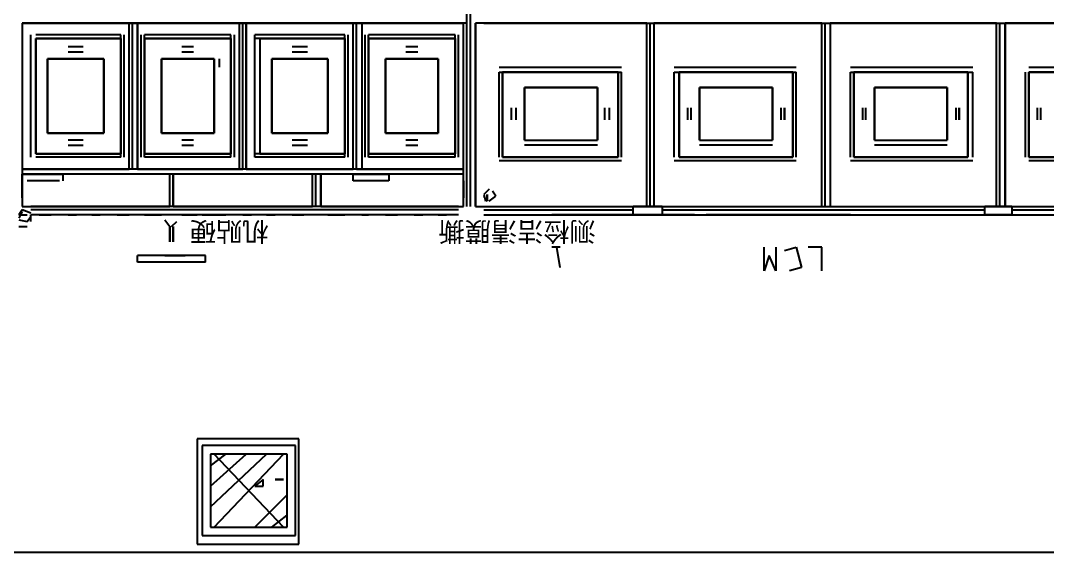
# Model space of a CAD drawing. Header units: millimetres. Extents: x 5 to 415, y 48 to 251.
# Drawn here: x 220.82 to 231.49, y 164.76 to 170.29 of the extents above; entities that cross this region are included whole.
import ezdxf

# ---------------------------------------------------------------- set-up
doc = ezdxf.new("R2010")
doc.units = ezdxf.units.MM
doc.layers.add('P', color=7, linetype='Continuous')
doc.layers.add('T', color=7, linetype='Continuous')

msp = doc.modelspace()

# ---------------------------------------------------------------- linework, layer by layer
at = {"layer": 'P'}
for points in [[(225.46, 168.363), (225.46, 172.385)], [(225.496, 168.363), (225.496, 172.385)], [(221.95, 170.268), (220.839, 170.268)], [(221.95, 170.268), (220.839, 170.268)], [(220.839, 170.268), (220.839, 168.751)], [(220.839, 170.268), (220.839, 168.751)], [(220.98, 170.268), (220.839, 170.268)], [(220.839, 170.268), (225.425, 170.268)], [(220.839, 170.268), (220.839, 168.363)], [(220.839, 170.268), (220.839, 168.751)], [(221.597, 170.268), (220.98, 170.268)], [(222.25, 170.268), (221.597, 170.268)], [(221.95, 168.751), (221.95, 170.268)], [(221.95, 168.751), (221.95, 170.268)], [(221.95, 168.751), (221.95, 170.268)], [(221.985, 168.751), (221.985, 170.268)], [(221.985, 168.751), (221.985, 170.268)], [(223.097, 170.268), (222.038, 170.268)], [(223.097, 170.268), (222.038, 170.268)], [(222.038, 170.268), (222.038, 168.751)], [(222.038, 170.268), (222.038, 168.751)], [(222.038, 168.751), (222.038, 170.268)], [(222.373, 170.268), (222.25, 170.268)], [(222.497, 170.268), (222.409, 170.268)], [(223.132, 170.268), (222.532, 170.268)], [(223.097, 168.751), (223.097, 170.268)], [(223.132, 168.751), (223.132, 170.268)], [(223.767, 170.268), (223.132, 170.268)], [(223.132, 168.751), (223.132, 170.268)], [(223.132, 168.751), (223.132, 170.268)], [(224.278, 170.268), (223.167, 170.268)], [(223.167, 170.268), (223.167, 168.751)], [(224.278, 170.268), (223.167, 170.268)], [(223.167, 170.268), (223.167, 168.751)], [(223.167, 168.751), (223.167, 170.268)], [(223.167, 168.751), (223.167, 170.268)], [(223.89, 170.268), (223.767, 170.268)], [(224.067, 170.268), (223.943, 170.268)], [(224.702, 170.268), (224.067, 170.268)], [(224.278, 168.751), (224.278, 170.268)], [(224.278, 168.751), (224.278, 170.268)], [(224.278, 168.751), (224.278, 170.268)], [(224.314, 168.751), (224.314, 170.268)], [(224.314, 168.751), (224.314, 170.268)], [(224.314, 168.751), (224.314, 170.268)], [(225.425, 170.268), (224.367, 170.268)], [(225.425, 170.268), (224.367, 170.268)], [(224.367, 170.268), (224.367, 168.751)], [(224.367, 170.268), (224.367, 168.751)], [(225.337, 170.268), (224.702, 170.268)], [(225.46, 170.268), (225.337, 170.268)], [(225.425, 168.751), (225.425, 170.268)], [(225.425, 168.751), (225.425, 170.268)], [(225.425, 168.363), (225.425, 170.268)], [(225.46, 168.363), (225.46, 170.268)], [(227.33, 170.268), (225.548, 170.268)], [(227.33, 170.268), (225.548, 170.268)], [(225.548, 168.363), (225.548, 170.268)], [(225.548, 170.268), (225.548, 168.363)], [(225.637, 170.268), (232.745, 170.268)], [(225.637, 170.268), (232.745, 170.268)], [(227.33, 168.363), (227.33, 170.268)], [(227.33, 168.363), (227.33, 170.268)], [(227.33, 168.363), (227.33, 170.268)], [(227.365, 168.363), (227.365, 170.268)], [(227.365, 168.363), (227.365, 170.268)], [(227.365, 168.363), (227.365, 170.268)], [(227.365, 168.363), (227.365, 170.268)], [(229.147, 170.268), (227.401, 170.268)], [(229.147, 170.268), (227.401, 170.268)], [(227.401, 170.268), (227.401, 168.363)], [(229.147, 168.363), (229.147, 170.268)], [(229.147, 168.363), (229.147, 170.268)], [(229.147, 168.363), (229.147, 170.268)], [(229.182, 168.363), (229.182, 170.268)], [(229.182, 168.363), (229.182, 170.268)], [(229.182, 168.363), (229.182, 170.268)], [(229.182, 168.363), (229.182, 170.268)], [(229.235, 170.268), (229.235, 168.363)], [(230.964, 170.268), (229.235, 170.268)], [(230.964, 170.268), (229.235, 170.268)], [(230.964, 168.363), (230.964, 170.268)], [(230.964, 168.363), (230.964, 170.268)], [(230.964, 168.363), (230.964, 170.268)], [(230.999, 168.363), (230.999, 170.268)], [(230.999, 168.363), (230.999, 170.268)], [(230.999, 168.363), (230.999, 170.268)], [(232.78, 170.268), (231.052, 170.268)], [(232.78, 170.268), (231.052, 170.268)], [(231.052, 168.363), (231.052, 170.268)], [(231.052, 170.268), (231.052, 168.363)], [(220.927, 168.875), (220.927, 170.145)], [(220.927, 168.875), (220.927, 170.145)], [(220.927, 168.875), (220.927, 170.145)], [(221.862, 170.145), (220.98, 170.145)], [(221.862, 170.145), (220.98, 170.145)], [(221.862, 170.109), (220.98, 170.109)], [(221.862, 170.109), (220.98, 170.109)], [(220.98, 168.91), (220.98, 170.109)], [(221.862, 170.109), (220.98, 170.109)], [(220.98, 170.109), (221.862, 170.109)], [(220.98, 170.109), (220.98, 168.91)], [(220.98, 168.91), (220.98, 170.109)], [(221.862, 168.875), (221.862, 170.145)], [(221.862, 168.91), (221.862, 170.109)], [(221.862, 168.91), (221.862, 170.109)], [(221.862, 170.109), (221.862, 168.91)], [(221.897, 168.875), (221.897, 170.145)], [(221.897, 168.875), (221.897, 170.145)], [(222.074, 168.875), (222.074, 170.145)], [(222.074, 168.875), (222.074, 170.145)], [(223.008, 170.145), (222.109, 170.145)], [(223.008, 170.145), (222.109, 170.145)], [(222.109, 168.875), (222.109, 170.145)], [(223.008, 170.109), (222.109, 170.109)], [(223.008, 170.109), (222.109, 170.109)], [(222.109, 168.91), (222.109, 170.109)], [(223.008, 170.109), (222.109, 170.109)], [(222.109, 170.109), (223.008, 170.109)], [(222.109, 170.109), (222.109, 168.91)], [(222.109, 168.91), (222.109, 170.109)], [(223.008, 168.875), (223.008, 170.145)], [(223.008, 168.91), (223.008, 170.109)], [(223.008, 168.91), (223.008, 170.109)], [(223.008, 170.109), (223.008, 168.91)], [(223.044, 168.875), (223.044, 170.145)], [(223.044, 168.875), (223.044, 170.145)], [(224.19, 170.145), (223.255, 170.145)], [(224.19, 170.145), (223.255, 170.145)], [(223.255, 168.875), (223.255, 170.145)], [(223.255, 168.875), (223.255, 170.145)], [(223.255, 168.875), (223.255, 170.145)], [(224.19, 170.109), (223.255, 170.109)], [(224.19, 170.109), (223.255, 170.109)], [(223.255, 168.91), (223.255, 170.109)], [(223.255, 168.91), (223.255, 170.109)], [(223.308, 170.109), (223.308, 168.91)], [(224.19, 170.109), (223.308, 170.109)], [(223.308, 170.109), (224.19, 170.109)], [(224.19, 168.875), (224.19, 170.145)], [(224.19, 168.875), (224.19, 170.145)], [(224.19, 168.91), (224.19, 170.109)], [(224.19, 168.91), (224.19, 170.109)], [(224.19, 170.109), (224.19, 168.91)], [(224.226, 168.875), (224.226, 170.145)], [(224.402, 168.875), (224.402, 170.145)], [(224.402, 168.875), (224.402, 170.145)], [(225.337, 170.145), (224.437, 170.145)], [(225.337, 170.145), (224.437, 170.145)], [(224.437, 168.875), (224.437, 170.145)], [(225.337, 170.109), (224.437, 170.109)], [(225.337, 170.109), (224.437, 170.109)], [(224.437, 168.91), (224.437, 170.109)], [(224.437, 170.109), (224.437, 168.91)], [(225.337, 170.109), (224.437, 170.109)], [(224.437, 170.109), (225.337, 170.109)], [(224.437, 168.91), (224.437, 170.109)], [(225.337, 168.875), (225.337, 170.145)], [(225.337, 168.91), (225.337, 170.109)], [(225.337, 168.91), (225.337, 170.109)], [(225.337, 170.109), (225.337, 168.91)], [(225.372, 168.875), (225.372, 170.145)], [(225.372, 168.875), (225.372, 170.145)], [(225.496, 168.416), (225.496, 170.18)], [(225.496, 168.416), (225.496, 170.18)], [(225.548, 168.416), (225.548, 170.18)], [(225.548, 168.416), (225.548, 170.18)], [(221.474, 170.021), (221.315, 170.021)], [(221.474, 170.021), (221.315, 170.021)], [(222.62, 170.021), (222.497, 170.021)], [(222.62, 170.021), (222.497, 170.021)], [(223.802, 170.021), (223.643, 170.021)], [(223.802, 170.021), (223.643, 170.021)], [(224.949, 170.021), (224.825, 170.021)], [(224.949, 170.021), (224.825, 170.021)], [(221.686, 169.898), (221.103, 169.898)], [(221.103, 169.898), (221.686, 169.898)], [(221.103, 169.898), (221.103, 169.122)], [(221.103, 169.122), (221.103, 169.898)], [(221.315, 169.968), (221.474, 169.968)], [(221.315, 169.968), (221.474, 169.968)], [(221.686, 169.122), (221.686, 169.898)], [(221.686, 169.898), (221.686, 169.122)], [(221.686, 169.898), (221.686, 169.81)], [(222.832, 169.898), (222.285, 169.898)], [(222.285, 169.898), (222.832, 169.898)], [(222.285, 169.898), (222.285, 169.122)], [(222.285, 169.122), (222.285, 169.898)], [(222.497, 169.968), (222.62, 169.968)], [(222.497, 169.968), (222.62, 169.968)], [(222.832, 169.122), (222.832, 169.898)], [(222.832, 169.898), (222.832, 169.122)], [(222.885, 169.898), (222.885, 169.81)], [(223.432, 169.898), (223.432, 169.122)], [(224.014, 169.898), (223.432, 169.898)], [(223.432, 169.898), (224.014, 169.898)], [(223.432, 169.122), (223.432, 169.898)], [(223.643, 169.968), (223.802, 169.968)], [(223.643, 169.968), (223.802, 169.968)], [(224.014, 169.122), (224.014, 169.898)], [(224.014, 169.898), (224.014, 169.122)], [(224.014, 169.898), (224.014, 169.81)], [(225.16, 169.898), (224.614, 169.898)], [(224.614, 169.898), (225.16, 169.898)], [(224.614, 169.898), (224.614, 169.122)], [(224.614, 169.122), (224.614, 169.898)], [(224.825, 169.968), (224.949, 169.968)], [(224.825, 169.968), (224.949, 169.968)], [(225.16, 169.122), (225.16, 169.898)], [(225.16, 169.898), (225.16, 169.122)], [(225.16, 169.898), (225.16, 169.81)], [(225.795, 169.81), (227.065, 169.81)], [(225.795, 169.81), (227.065, 169.81)], [(227.612, 169.81), (228.882, 169.81)], [(227.612, 169.81), (228.882, 169.81)], [(229.447, 169.81), (230.717, 169.81)], [(229.447, 169.81), (230.717, 169.81)], [(231.299, 169.81), (232.533, 169.81)], [(231.299, 169.81), (232.533, 169.81)], [(225.795, 168.875), (225.795, 169.757)], [(225.795, 168.875), (225.795, 169.757)], [(225.795, 169.757), (227.065, 169.757)], [(225.831, 168.875), (225.831, 169.757)], [(225.831, 168.875), (225.831, 169.757)], [(225.831, 169.757), (227.03, 169.757)], [(227.03, 169.757), (225.831, 169.757)], [(225.831, 169.757), (227.03, 169.757)], [(225.831, 169.757), (225.831, 168.875)], [(225.831, 168.875), (225.831, 169.757)], [(227.03, 168.875), (227.03, 169.757)], [(227.03, 168.875), (227.03, 169.757)], [(227.03, 168.875), (227.03, 169.757)], [(227.03, 169.757), (227.03, 168.875)], [(227.065, 168.875), (227.065, 169.757)], [(227.065, 168.875), (227.065, 169.757)], [(227.612, 168.875), (227.612, 169.757)], [(227.612, 168.875), (227.612, 169.757)], [(227.612, 169.757), (228.882, 169.757)], [(227.665, 168.875), (227.665, 169.757)], [(227.665, 168.875), (227.665, 169.757)], [(227.665, 169.757), (228.847, 169.757)], [(227.665, 169.757), (227.665, 168.875)], [(227.665, 168.875), (227.665, 169.757)], [(228.847, 169.757), (227.665, 169.757)], [(227.665, 169.757), (228.847, 169.757)], [(228.847, 168.875), (228.847, 169.757)], [(228.847, 168.875), (228.847, 169.757)], [(228.847, 168.875), (228.847, 169.757)], [(228.847, 169.757), (228.847, 168.875)], [(228.882, 168.875), (228.882, 169.757)], [(228.882, 168.875), (228.882, 169.757)], [(229.447, 168.875), (229.447, 169.757)], [(229.447, 168.875), (229.447, 169.757)], [(229.447, 169.757), (230.717, 169.757)], [(229.482, 168.875), (229.482, 169.757)], [(229.482, 168.875), (229.482, 169.757)], [(229.482, 169.757), (230.664, 169.757)], [(230.664, 169.757), (229.482, 169.757)], [(229.482, 169.757), (229.482, 168.875)], [(229.482, 168.875), (229.482, 169.757)], [(229.482, 169.757), (230.664, 169.757)], [(230.664, 168.875), (230.664, 169.757)], [(230.664, 168.875), (230.664, 169.757)], [(230.664, 168.875), (230.664, 169.757)], [(230.664, 169.757), (230.664, 168.875)], [(230.717, 168.875), (230.717, 169.757)], [(230.717, 168.875), (230.717, 169.757)], [(231.263, 168.875), (231.263, 169.757)], [(231.299, 168.875), (231.299, 169.757)], [(231.299, 168.875), (231.299, 169.757)], [(231.299, 168.875), (231.299, 169.757)], [(231.299, 169.757), (232.533, 169.757)], [(231.299, 169.757), (232.481, 169.757)], [(232.481, 169.757), (231.299, 169.757)], [(231.299, 169.757), (232.481, 169.757)], [(231.299, 169.757), (231.299, 168.875)], [(231.299, 168.875), (231.299, 169.757)], [(226.06, 169.598), (226.06, 169.051)], [(226.818, 169.598), (226.06, 169.598)], [(226.06, 169.598), (226.818, 169.598)], [(226.06, 169.051), (226.06, 169.598)], [(226.818, 169.051), (226.818, 169.598)], [(226.818, 169.598), (226.818, 169.051)], [(228.635, 169.598), (227.877, 169.598)], [(227.877, 169.598), (228.635, 169.598)], [(227.877, 169.598), (227.877, 169.051)], [(227.877, 169.051), (227.877, 169.598)], [(228.635, 169.051), (228.635, 169.598)], [(228.635, 169.598), (228.635, 169.051)], [(230.452, 169.598), (229.694, 169.598)], [(229.694, 169.598), (230.452, 169.598)], [(229.694, 169.598), (229.694, 169.051)], [(229.694, 169.051), (229.694, 169.598)], [(230.452, 169.051), (230.452, 169.598)], [(230.452, 169.598), (230.452, 169.051)], [(225.919, 169.386), (225.919, 169.263)], [(225.919, 169.386), (225.919, 169.263)], [(225.972, 169.263), (225.972, 169.386)], [(225.972, 169.263), (225.972, 169.386)], [(226.889, 169.386), (226.889, 169.263)], [(226.889, 169.386), (226.889, 169.263)], [(226.942, 169.263), (226.942, 169.386)], [(226.942, 169.263), (226.942, 169.386)], [(227.753, 169.386), (227.753, 169.263)], [(227.753, 169.386), (227.753, 169.263)], [(227.789, 169.263), (227.789, 169.386)], [(227.789, 169.263), (227.789, 169.386)], [(228.723, 169.386), (228.723, 169.263)], [(228.759, 169.386), (228.759, 169.263)], [(228.759, 169.263), (228.759, 169.386)], [(228.759, 169.263), (228.759, 169.386)], [(229.57, 169.386), (229.57, 169.263)], [(229.57, 169.386), (229.57, 169.263)], [(229.605, 169.263), (229.605, 169.386)], [(229.605, 169.263), (229.605, 169.386)], [(230.54, 169.386), (230.54, 169.263)], [(230.576, 169.263), (230.576, 169.386)], [(230.576, 169.263), (230.576, 169.386)], [(230.576, 169.386), (230.576, 169.263)], [(231.387, 169.386), (231.387, 169.263)], [(231.387, 169.386), (231.387, 169.263)], [(231.422, 169.263), (231.422, 169.386)], [(231.422, 169.263), (231.422, 169.386)], [(221.103, 169.122), (221.686, 169.122)], [(221.686, 169.122), (221.103, 169.122)], [(221.474, 169.051), (221.315, 169.051)], [(221.474, 169.051), (221.315, 169.051)], [(222.285, 169.122), (222.832, 169.122)], [(222.832, 169.122), (222.285, 169.122)], [(222.62, 169.051), (222.497, 169.051)], [(222.62, 169.051), (222.497, 169.051)], [(223.432, 169.122), (224.014, 169.122)], [(224.014, 169.122), (223.432, 169.122)], [(223.802, 169.051), (223.643, 169.051)], [(223.802, 169.051), (223.643, 169.051)], [(224.614, 169.122), (225.16, 169.122)], [(225.16, 169.122), (224.614, 169.122)], [(224.949, 169.051), (224.825, 169.051)], [(224.949, 169.051), (224.825, 169.051)], [(226.06, 169.051), (226.818, 169.051)], [(227.877, 169.051), (228.635, 169.051)], [(229.694, 169.051), (230.452, 169.051)], [(221.315, 168.998), (221.474, 168.998)], [(221.315, 168.998), (221.474, 168.998)], [(222.497, 168.998), (222.62, 168.998)], [(222.497, 168.998), (222.62, 168.998)], [(223.643, 168.998), (223.802, 168.998)], [(223.643, 168.998), (223.802, 168.998)], [(224.825, 168.998), (224.949, 168.998)], [(224.825, 168.998), (224.949, 168.998)], [(226.818, 168.998), (226.06, 168.998)], [(228.635, 168.998), (227.877, 168.998)], [(230.452, 168.998), (229.694, 168.998)], [(221.862, 168.91), (220.98, 168.91)], [(221.862, 168.91), (220.98, 168.91)], [(220.98, 168.91), (221.862, 168.91)], [(221.862, 168.91), (220.98, 168.91)], [(221.862, 168.875), (220.98, 168.875)], [(221.862, 168.875), (220.98, 168.875)], [(223.008, 168.91), (222.109, 168.91)], [(223.008, 168.91), (222.109, 168.91)], [(222.109, 168.91), (223.008, 168.91)], [(223.008, 168.91), (222.109, 168.91)], [(223.008, 168.875), (222.109, 168.875)], [(223.008, 168.875), (222.109, 168.875)], [(224.19, 168.91), (223.255, 168.91)], [(224.19, 168.91), (223.255, 168.91)], [(224.19, 168.875), (223.255, 168.875)], [(224.19, 168.875), (223.255, 168.875)], [(223.308, 168.91), (224.19, 168.91)], [(224.19, 168.91), (223.308, 168.91)], [(225.337, 168.91), (224.437, 168.91)], [(225.337, 168.91), (224.437, 168.91)], [(224.437, 168.91), (225.337, 168.91)], [(225.337, 168.91), (224.437, 168.91)], [(225.337, 168.875), (224.437, 168.875)], [(225.337, 168.875), (224.437, 168.875)], [(225.795, 168.839), (227.065, 168.839)], [(225.795, 168.839), (227.065, 168.839)], [(225.795, 168.839), (227.065, 168.839)], [(225.831, 168.875), (227.03, 168.875)], [(225.831, 168.875), (227.03, 168.875)], [(227.03, 168.875), (225.831, 168.875)], [(227.612, 168.839), (228.882, 168.839)], [(227.612, 168.839), (228.882, 168.839)], [(227.612, 168.839), (228.882, 168.839)], [(227.665, 168.875), (228.847, 168.875)], [(227.665, 168.875), (228.847, 168.875)], [(228.847, 168.875), (227.665, 168.875)], [(229.447, 168.839), (230.717, 168.839)], [(229.447, 168.839), (230.717, 168.839)], [(229.447, 168.839), (230.717, 168.839)], [(229.482, 168.875), (230.664, 168.875)], [(229.482, 168.875), (230.664, 168.875)], [(230.664, 168.875), (229.482, 168.875)], [(231.299, 168.875), (232.481, 168.875)], [(231.299, 168.875), (232.481, 168.875)], [(232.481, 168.875), (231.299, 168.875)], [(231.299, 168.839), (232.533, 168.839)], [(231.299, 168.839), (232.533, 168.839)], [(231.299, 168.839), (232.533, 168.839)], [(220.839, 168.751), (221.95, 168.751)], [(221.95, 168.751), (220.839, 168.751)], [(225.425, 168.751), (220.839, 168.751)], [(220.927, 168.751), (221.192, 168.751)], [(220.98, 168.751), (221.95, 168.751)], [(224.278, 168.751), (221.262, 168.751)], [(222.038, 168.751), (223.132, 168.751)], [(222.038, 168.751), (223.097, 168.751)], [(223.097, 168.751), (222.038, 168.751)], [(223.167, 168.751), (224.278, 168.751)], [(223.167, 168.751), (224.278, 168.751)], [(224.278, 168.751), (223.167, 168.751)], [(224.314, 168.751), (225.002, 168.751)], [(224.314, 168.751), (224.614, 168.751)], [(224.367, 168.751), (225.425, 168.751)], [(225.425, 168.751), (224.367, 168.751)], [(225.425, 168.751), (224.649, 168.751)], [(220.839, 168.628), (220.839, 168.698)], [(221.262, 168.698), (220.839, 168.698)], [(220.839, 168.698), (221.262, 168.698)], [(221.262, 168.698), (220.839, 168.698)], [(220.839, 168.628), (220.839, 168.363)], [(220.839, 168.628), (220.839, 168.363)], [(220.839, 168.451), (220.839, 168.628)], [(220.839, 168.628), (220.839, 168.363)], [(221.227, 168.628), (220.892, 168.628)], [(222.373, 168.698), (221.262, 168.698)], [(224.278, 168.698), (221.262, 168.698)], [(224.278, 168.698), (221.262, 168.698)], [(221.262, 168.698), (221.262, 168.628)], [(222.373, 168.698), (221.262, 168.698)], [(222.373, 168.363), (222.373, 168.698)], [(222.373, 168.363), (222.373, 168.698)], [(222.373, 168.363), (222.373, 168.698)], [(222.373, 168.363), (222.373, 168.698)], [(223.855, 168.698), (222.409, 168.698)], [(223.855, 168.698), (222.409, 168.698)], [(222.409, 168.698), (222.409, 168.363)], [(222.409, 168.698), (222.409, 168.363)], [(222.409, 168.363), (222.409, 168.698)], [(222.409, 168.363), (222.409, 168.698)], [(223.855, 168.363), (223.855, 168.698)], [(223.89, 168.363), (223.89, 168.698)], [(223.89, 168.363), (223.89, 168.698)], [(223.89, 168.363), (223.89, 168.698)], [(223.89, 168.363), (223.89, 168.698)], [(224.278, 168.698), (223.943, 168.698)], [(223.943, 168.698), (223.943, 168.363)], [(223.943, 168.698), (223.943, 168.363)], [(223.943, 168.363), (223.943, 168.698)], [(224.278, 168.698), (223.943, 168.698)], [(224.649, 168.698), (224.278, 168.698)], [(224.278, 168.628), (224.278, 168.698)], [(224.278, 168.698), (224.649, 168.698)], [(224.649, 168.698), (224.278, 168.698)], [(224.649, 168.628), (224.278, 168.628)], [(225.425, 168.698), (224.649, 168.698)], [(225.425, 168.698), (224.649, 168.698)], [(225.425, 168.698), (224.649, 168.698)], [(224.649, 168.698), (224.649, 168.628)], [(225.425, 168.698), (224.649, 168.698)], [(225.425, 168.363), (225.425, 168.698)], [(225.425, 168.363), (225.425, 168.698)], [(225.425, 168.628), (225.425, 168.451)], [(225.69, 168.54), (225.637, 168.487)], [(225.69, 168.54), (225.637, 168.487)], [(225.69, 168.54), (225.637, 168.487)], [(225.76, 168.469), (225.725, 168.522)], [(225.76, 168.469), (225.725, 168.522)], [(225.637, 168.487), (225.654, 168.416)], [(225.637, 168.487), (225.654, 168.416)], [(225.637, 168.469), (225.672, 168.416)], [(225.672, 168.416), (225.672, 168.487)], [(225.672, 168.487), (225.672, 168.416)], [(225.69, 168.416), (225.76, 168.469)], [(225.69, 168.416), (225.76, 168.469)], [(220.839, 168.328), (220.804, 168.275)], [(220.839, 168.328), (220.804, 168.275)], [(220.839, 168.31), (220.804, 168.24)], [(220.839, 168.363), (222.373, 168.363)], [(220.839, 168.363), (222.373, 168.363)], [(220.927, 168.293), (220.839, 168.328)], [(220.927, 168.293), (220.839, 168.328)], [(220.927, 168.293), (220.839, 168.328)], [(225.372, 168.363), (220.927, 168.363)], [(225.372, 168.328), (220.927, 168.328)], [(225.372, 168.328), (220.927, 168.328)], [(222.409, 168.363), (223.855, 168.363)], [(222.409, 168.363), (223.855, 168.363)], [(223.943, 168.363), (225.425, 168.363)], [(223.943, 168.363), (225.425, 168.363)], [(225.548, 168.363), (227.189, 168.363)], [(225.548, 168.363), (227.189, 168.363)], [(225.637, 168.363), (227.189, 168.363)], [(225.637, 168.328), (227.189, 168.328)], [(225.637, 168.328), (227.189, 168.328)], [(227.189, 168.275), (227.189, 168.363)], [(227.489, 168.363), (227.189, 168.363)], [(227.189, 168.363), (227.489, 168.363)], [(227.489, 168.363), (229.147, 168.363)], [(227.489, 168.363), (230.84, 168.363)], [(227.489, 168.363), (227.489, 168.275)], [(227.489, 168.363), (229.147, 168.363)], [(227.489, 168.328), (230.84, 168.328)], [(227.489, 168.328), (230.84, 168.328)], [(229.235, 168.363), (230.84, 168.363)], [(229.235, 168.363), (230.84, 168.363)], [(231.122, 168.363), (230.84, 168.363)], [(230.84, 168.275), (230.84, 168.363)], [(230.84, 168.363), (231.122, 168.363)], [(231.122, 168.363), (232.78, 168.363)], [(231.122, 168.363), (232.745, 168.363)], [(231.122, 168.363), (231.122, 168.275)], [(231.122, 168.363), (232.78, 168.363)], [(231.122, 168.328), (232.745, 168.328)], [(231.122, 168.328), (232.745, 168.328)], [(220.804, 168.275), (220.892, 168.275)], [(220.804, 168.222), (220.892, 168.204)], [(220.804, 168.222), (220.892, 168.204)], [(220.892, 168.204), (220.927, 168.257)], [(220.892, 168.204), (220.927, 168.257)], [(220.927, 168.204), (220.927, 168.275)], [(225.372, 168.275), (220.927, 168.275)], [(221.139, 168.275), (221.015, 168.275)], [(221.015, 168.275), (221.139, 168.275)], [(221.403, 168.275), (221.315, 168.275)], [(221.315, 168.275), (221.403, 168.275)], [(221.65, 168.275), (221.562, 168.275)], [(221.562, 168.275), (221.65, 168.275)], [(221.95, 168.275), (221.827, 168.275)], [(221.827, 168.275), (221.95, 168.275)], [(222.197, 168.275), (222.109, 168.275)], [(222.109, 168.275), (222.197, 168.275)], [(222.197, 168.275), (222.285, 168.275)], [(222.321, 168.222), (222.373, 168.152)], [(222.391, 168.152), (222.444, 168.204)], [(222.497, 168.275), (222.585, 168.275)], [(222.497, 168.275), (222.585, 168.275)], [(222.497, 168.275), (222.585, 168.275)], [(222.656, 168.275), (222.585, 168.275)], [(222.585, 168.275), (222.656, 168.275)], [(222.709, 168.275), (222.832, 168.275)], [(222.709, 168.275), (222.832, 168.275)], [(222.709, 168.275), (222.832, 168.275)], [(222.709, 168.275), (222.832, 168.275)], [(222.709, 168.275), (222.832, 168.275)], [(222.956, 168.275), (222.832, 168.275)], [(222.832, 168.275), (222.956, 168.275)], [(223.097, 168.275), (223.008, 168.275)], [(223.22, 168.275), (223.132, 168.275)], [(223.132, 168.275), (223.22, 168.275)], [(223.467, 168.275), (223.379, 168.275)], [(223.379, 168.275), (223.467, 168.275)], [(223.767, 168.275), (223.643, 168.275)], [(223.643, 168.275), (223.767, 168.275)], [(224.014, 168.275), (224.102, 168.275)], [(224.19, 168.275), (224.102, 168.275)], [(224.102, 168.275), (224.19, 168.275)], [(224.437, 168.275), (224.367, 168.275)], [(224.367, 168.275), (224.437, 168.275)], [(224.737, 168.275), (224.614, 168.275)], [(224.614, 168.275), (224.737, 168.275)], [(225.002, 168.275), (224.913, 168.275)], [(224.913, 168.275), (225.002, 168.275)], [(225.249, 168.275), (225.16, 168.275)], [(225.16, 168.275), (225.249, 168.275)], [(225.637, 168.275), (227.189, 168.275)], [(225.707, 168.275), (225.831, 168.275)], [(225.707, 168.275), (225.831, 168.275)], [(227.824, 168.275), (226.342, 168.275)], [(226.342, 168.275), (227.824, 168.275)], [(227.824, 168.275), (226.342, 168.275)], [(227.189, 168.275), (227.489, 168.275)], [(227.489, 168.275), (227.189, 168.275)], [(227.489, 168.275), (230.84, 168.275)], [(229.447, 168.275), (227.947, 168.275)], [(227.947, 168.275), (229.447, 168.275)], [(229.447, 168.275), (227.947, 168.275)], [(229.782, 168.275), (229.87, 168.275)], [(230.24, 168.275), (230.417, 168.275)], [(230.24, 168.275), (230.417, 168.275)], [(230.84, 168.275), (231.122, 168.275)], [(231.122, 168.275), (230.84, 168.275)], [(231.122, 168.275), (232.745, 168.275)], [(220.804, 168.152), (220.892, 168.152)], [(222.373, 168.152), (222.373, 167.993)], [(222.373, 167.993), (222.373, 168.152)], [(222.409, 167.993), (222.409, 168.152)], [(222.409, 168.152), (222.409, 167.993)], [(226.43, 167.94), (226.342, 167.94)], [(226.43, 167.728), (226.395, 167.94)], [(228.547, 167.693), (228.547, 167.94)], [(228.671, 167.94), (228.671, 167.693)], [(228.759, 167.905), (228.882, 167.94)], [(228.882, 167.94), (228.935, 167.728)], [(229.147, 167.94), (229.006, 167.94)], [(229.147, 167.693), (229.147, 167.94)], [(222.744, 167.852), (222.038, 167.852)], [(222.038, 167.781), (222.038, 167.852)], [(222.744, 167.781), (222.038, 167.781)], [(222.462, 167.852), (222.321, 167.852)], [(222.321, 167.852), (222.462, 167.852)], [(222.462, 167.852), (222.532, 167.852)], [(222.744, 167.781), (222.744, 167.852)], [(228.6, 167.852), (228.547, 167.693)], [(228.671, 167.693), (228.6, 167.852)], [(228.935, 167.728), (228.812, 167.693)], [(222.656, 165.947), (222.656, 164.853)], [(223.714, 165.947), (222.656, 165.947)], [(223.714, 164.853), (223.714, 165.947)], [(222.709, 165.876), (222.709, 164.941)], [(223.679, 165.876), (222.709, 165.876)], [(223.679, 164.941), (223.679, 165.876)], [(222.797, 165.664), (222.956, 165.788)], [(222.797, 165.453), (223.167, 165.788)], [(222.797, 165.241), (223.379, 165.788)], [(222.797, 165.788), (222.797, 165.029)], [(223.591, 165.788), (222.797, 165.788)], [(223.555, 165.029), (222.832, 165.788)], [(222.832, 165.029), (223.555, 165.788)], [(223.591, 165.029), (223.591, 165.788)], [(223.344, 165.523), (223.255, 165.453)], [(223.344, 165.453), (223.344, 165.523)], [(223.555, 165.523), (223.467, 165.523)], [(223.467, 165.523), (223.555, 165.523)], [(223.255, 165.453), (223.344, 165.453)], [(223.255, 165.029), (223.591, 165.365)], [(223.432, 165.029), (223.591, 165.153)], [(222.797, 165.029), (223.591, 165.029)], [(222.709, 164.941), (223.679, 164.941)], [(282.011, 164.765), (115.094, 164.765)], [(222.656, 164.853), (223.714, 164.853)]]:
    msp.add_lwpolyline(points, dxfattribs=at)

# ---------------------------------------------------------------- texts
at = {"layer": 'T', "char_height": 0.2, "attachment_point": 1, "rotation": 180}
for s, insert in [('{\\fArial|b0|i0|c0|p18;机贴硬}', (223.4, 168)), ('{\\fArial|b0|i0|c0|p18;测检洁清膜撕}', (226.8, 168))]:
    msp.add_mtext(s, dxfattribs=dict(at, insert=insert))

doc.saveas('drawing.dxf')
